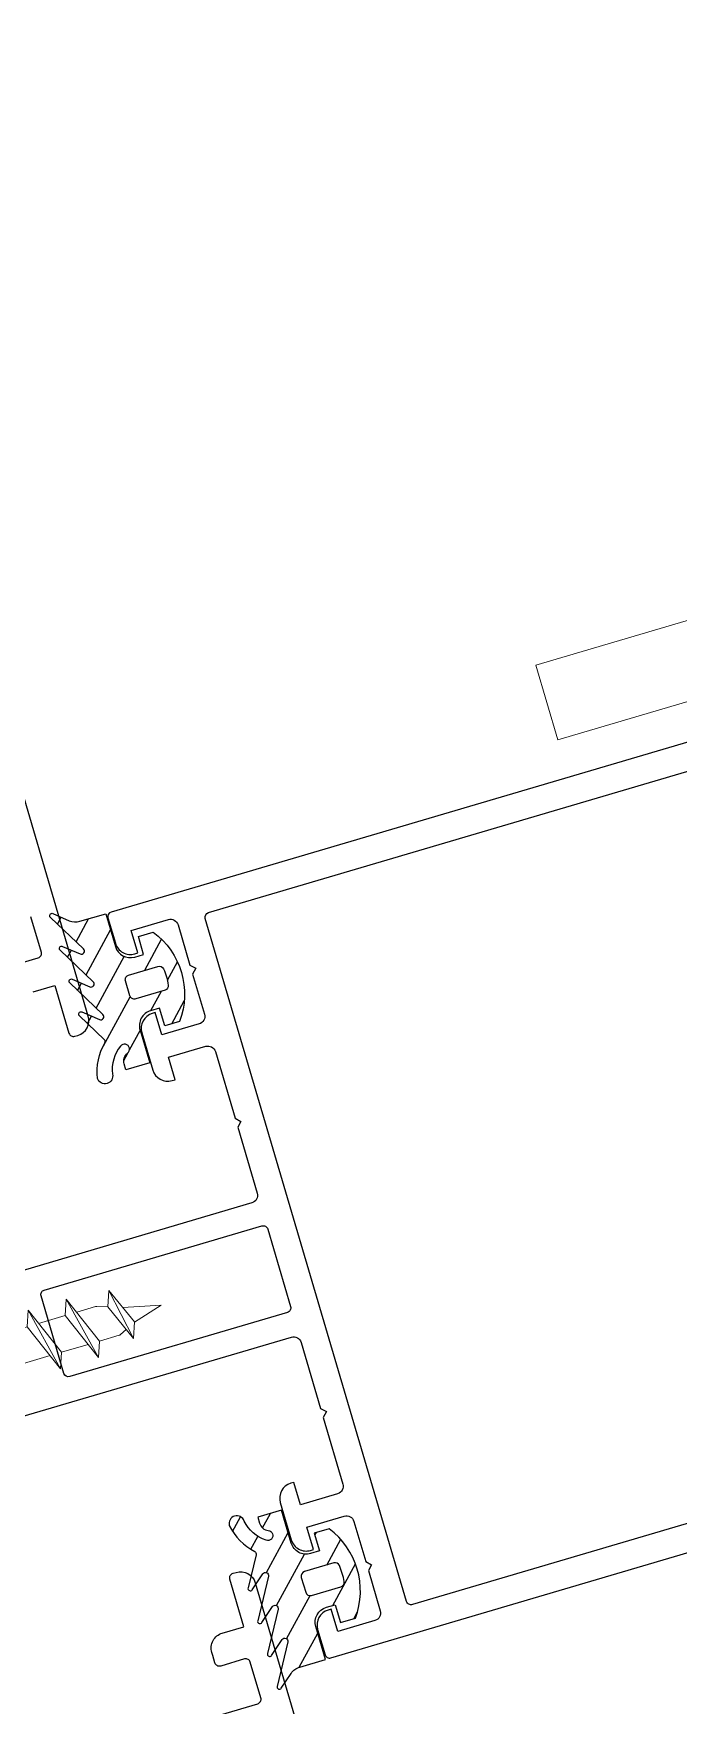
# Model space of a CAD drawing. Header units: millimetres. Extents: x 62878 to 70819, y -67946 to -61850.
# Drawn here: x 63457.33 to 63461.48, y -64829.7 to -64818.94 of the extents above; entities that cross this region are included whole.
import ezdxf

# ---------------------------------------------------------------- set-up
doc = ezdxf.new("R2010")
doc.units = ezdxf.units.MM
doc.layers.add('Dog_dos_yeni', color=63, linetype='Continuous', lineweight=5)
doc.layers.add('DOGRAMA', color=171, linetype='Continuous', lineweight=0)
pattern_1 = [(61.42665841833924, (63497.25407526573, -64930.2264109362), (0.1394151397588898, -0.07592747398675415), [])]

# ---------------------------------------------------------------- blocks, each defined once
blk = doc.blocks.new('a2we')
at = {"lineweight": 5, "ltscale": 0.5}
for p, q in [((-196.0144480926461, -415.2868589025547), (-196.5925912144022, -417.2488821181558)), ((-196.0144480926461, -415.2868589025547), (-195.4639709594615, -417.7110762494052)), ((-197.5747968978259, -417.6063757508618), (-196.5747276986959, -417.2423803302317)), ((-196.5747276986959, -417.2423803302317), (-194.1582851917165, -418.2620245979042)), ((-194.1582851917165, -418.2620245979042), (-197.5747968978259, -417.6063757508618)), ((-195.1583543907882, -418.6260200186506), (-197.5747968978259, -417.6063757508618)), ((-196.8896500078097, -417.895480952812), (-197.0961171580722, -418.3448917148726)), ((-194.1582851917165, -418.2620245979042), (-195.1583543907882, -418.6260200186506)), ((-197.1143788935161, -419.7428166739272), (-197.1143788935161, -418.4283854465556)), ((-195.1583543907882, -418.6260200186506), (-194.9264251741961, -419.2953524503964)), ((-194.9154016761394, -420.634479622855), (-194.9154016761394, -419.3608343693425)), ((-198.1144480926461, -420.1068120946153), (-197.1143788935161, -419.7428166739268)), ((-194.9154016761721, -421.4039929561312), (-198.1144480926461, -420.1068120946153)), ((-193.9153324771005, -421.0399975355008), (-198.1144480926461, -420.1068120946153)), ((-197.1143788935161, -419.7428166739268), (-193.9153324771005, -421.0399975355008)), ((-197.1143788935161, -419.7428166739268), (-193.9153324771005, -421.0399975355008)), ((-197.1143788935161, -422.2969096404012), (-197.1143788935162, -420.512330007273)), ((-193.9153324771005, -421.0399975355008), (-194.9154016761721, -421.4039929561312)), ((-194.9154016761721, -423.1885725893157), (-194.9154016761721, -421.4039929561312)), ((-198.1144480926461, -422.6609050610894), (-197.1143788935161, -422.2969096404012)), ((-197.1143788935161, -422.2969096404012), (-193.9153324771005, -423.594090501975)), ((-197.1143788935161, -422.2969096404012), (-193.9153324771005, -423.594090501975)), ((-194.9154016761721, -423.9580859226053), (-198.1144480926461, -422.6609050610894)), ((-193.9153324771005, -423.594090501975), (-198.1144480926461, -422.6609050610894)), ((-197.1143788935161, -424.8510026068752), (-197.1143788935162, -423.0664229737469)), ((-193.9153324771005, -423.594090501975), (-194.9154016761721, -423.9580859226053)), ((-194.9154016761721, -425.7426655557898), (-194.9154016761721, -423.9580859226053)), ((-198.1144480926461, -425.2149980275636), (-197.1143788935161, -424.8510026068752)), ((-194.9154016761721, -426.5121788890793), (-198.1144480926461, -425.2149980275636)), ((-193.9153324771005, -426.1481834684492), (-198.1144480926461, -425.2149980275636)), ((-197.1143788935161, -424.8510026068752), (-193.9153324771005, -426.1481834684492)), ((-197.1143788935161, -424.8510026068752), (-193.9153324771005, -426.1481834684492)), ((-197.1143788935161, -427.3050955733496), (-197.1143788935162, -425.6205159402211)), ((-193.9153324771005, -426.1481834684492), (-194.9154016761721, -426.5121788890793)), ((-194.9154016761721, -428.1967585222638), (-194.9154016761721, -426.5121788890793)), ((-198.1144480926461, -427.669090994038), (-197.1143788935161, -427.3050955733496)), ((-194.9154016761721, -428.9662718555534), (-198.1144480926461, -427.669090994038)), ((-193.9153324771005, -428.6022764349236), (-198.1144480926461, -427.669090994038)), ((-197.1143788935161, -427.3050955733496), (-193.9153324771005, -428.6022764349236)), ((-197.1143788935161, -427.3050955733496), (-193.9153324771005, -428.6022764349236)), ((-197.1143788935161, -429.5591885398237), (-197.1143788935161, -428.0237477951896)), ((-193.9153324771005, -428.6022764349236), (-194.9154016761721, -428.9662718555534)), ((-194.9154016761721, -430.450851488738), (-194.9154016761721, -428.9662718555534)), ((-198.1144480926461, -429.9231839605702), (-197.1143788935161, -429.5591885398237)), ((-194.9154016761721, -431.2203648220857), (-198.1144480926461, -429.9231839605702)), ((-193.9153324771005, -430.8563694013976), (-198.1144480926461, -429.9231839605702)), ((-197.1143788935161, -429.5591885398237), (-193.9153324771005, -430.8563694013976)), ((-197.1143788935161, -429.5591885398237), (-193.9153324771005, -430.8563694013976)), ((-197.1143788935161, -431.8132815063559), (-197.1143788935161, -430.2778407616635)), ((-193.9153324771005, -430.8563694013976), (-194.9154016761721, -431.2203648220857)), ((-194.9154016761721, -432.7049444552304), (-194.9154016761721, -431.2203648220857)), ((-198.1144480926461, -432.177276926986), (-197.1143788935161, -431.8132815063559)), ((-194.9154016761721, -433.4744577885599), (-198.1144480926461, -432.177276926986)), ((-193.9153324771005, -433.1104623678716), (-198.1144480926461, -432.177276926986)), ((-197.1143788935161, -431.8132815063559), (-193.9153324771005, -433.1104623678716)), ((-197.1143788935161, -431.8132815063559), (-193.9153324771005, -433.1104623678716)), ((-197.1143788935161, -434.0673744728301), (-197.1143788935161, -432.5319337281958)), ((-193.9153324771005, -433.1104623678716), (-194.9154016761721, -433.4744577885599)), ((-198.1144480926461, -434.4313698935184), (-197.1143788935161, -434.0673744728301)), ((-194.9154016761721, -435.7285507550341), (-198.1144480926461, -434.4313698935184)), ((-193.9153324771005, -435.364555334404), (-198.1144480926461, -434.4313698935184)), ((-197.1143788935161, -434.0673744728301), (-193.9153324771005, -435.364555334404)), ((-197.1143788935161, -434.0673744728301), (-193.9153324771005, -435.364555334404)), ((-194.9154016761721, -434.9590374217446), (-194.9154016761721, -433.4744577885599)), ((-197.1143788935161, -436.3642339800811), (-197.1143788935161, -434.7860266946118)), ((-193.9153324771005, -435.364555334404), (-194.9154016761721, -435.7285507550341)), ((-198.1144480926461, -436.7282294008277), (-197.1143788935161, -436.3642339800811)), ((-197.1143788935161, -436.3642339800811), (-193.9153324771005, -437.6614148416551)), ((-197.1143788935161, -436.3642339800811), (-193.9153324771005, -437.6614148416551)), ((-194.9154016761721, -437.2558969289955), (-194.9154016761721, -435.7285507550341)), ((-194.9154016761721, -438.0254102623434), (-198.1144480926461, -436.7282294008277)), ((-193.9153324771005, -437.6614148416551), (-198.1144480926461, -436.7282294008277)), ((-197.1143788935161, -438.6610934873901), (-197.1143788935161, -437.1337473134849)), ((-193.9153324771005, -437.6614148416551), (-194.9154016761721, -438.0254102623434)), ((-198.1144480926461, -439.0250889080787), (-197.1143788935161, -438.6610934873901)), ((-197.1143788935161, -438.6610934873901), (-193.9153324771005, -439.9582743489061)), ((-197.1143788935161, -438.6610934873901), (-193.9153324771005, -439.9582743489061)), ((-194.9154016761721, -439.5527564362646), (-194.9154016761721, -438.0254102623434)), ((-194.9154016761721, -440.3222697695944), (-198.1144480926461, -439.0250889080787)), ((-193.9153324771005, -439.9582743489061), (-198.1144480926461, -439.0250889080787)), ((-197.1143788935161, -440.9579529946993), (-197.1143788935161, -439.430606820736)), ((-193.9153324771005, -439.9582743489061), (-194.9154016761721, -440.3222697695944)), ((-194.9154016761721, -441.849615943574), (-194.9154016761721, -440.3222697695944)), ((-198.1144480926461, -441.3219484153295), (-197.1143788935161, -440.9579529946993)), ((-194.9154016761721, -442.6191292769035), (-198.1144480926461, -441.3219484153295)), ((-193.9153324771005, -442.2551338562151), (-198.1144480926461, -441.3219484153295)), ((-197.1143788935161, -440.9579529946993), (-193.9153324771005, -442.2551338562151)), ((-197.1143788935161, -443.2537258831643), (-197.1143788935161, -441.7274663280053)), ((-193.9153324771005, -442.2551338562151), (-194.9154016761721, -442.6191292769035)), ((-194.9154016761721, -444.1453888320787), (-194.9154016761721, -442.6191292769035)), ((-198.1144480926461, -443.6177213039109), (-197.1143788935161, -443.2537258831643)), ((-194.9154016761721, -444.9149021654266), (-198.1144480926461, -443.6177213039109)), ((-193.9153324771005, -444.5509067447383), (-198.1144480926461, -443.6177213039109)), ((-197.1143788935161, -443.2537258831643), (-193.9153324771005, -444.5509067447383)), ((-197.1143788935161, -445.5538642814245), (-197.1143788935161, -444.0232392165685)), ((-193.9153324771005, -444.5509067447383), (-194.9154016761721, -444.9149021654266)), ((-194.9154016761721, -446.4455272302989), (-194.9154016761721, -444.9149021654266)), ((-198.1144480926461, -445.9178597020545), (-197.1143788935161, -445.5538642814245)), ((-193.9153324771005, -446.8510451429402), (-198.1144480926461, -445.9178597020545)), ((-194.9154016761721, -447.2150405636282), (-198.1144480926461, -445.9178597020545)), ((-197.1143788935161, -445.5538642814245), (-193.9153324771005, -446.8510451429402)), ((-197.1143788935161, -445.5538642814245), (-193.9153324771005, -446.8510451429402)), ((-197.1143788935161, -447.8540026795677), (-197.1143788935161, -446.3233776147298)), ((-193.9153324771005, -446.8510451429402), (-194.9154016761721, -447.2150405636282)), ((-194.9154016761721, -448.7456656284821), (-194.9154016761721, -447.2150405636282)), ((-197.1143788935161, -447.8540026795677), (-198.1144480926461, -448.2179981003141)), ((-194.9154016761721, -449.5151789618299), (-198.1144480926461, -448.2179981003141)), ((-198.1144480926461, -448.2179981003141), (-193.9153324771005, -449.1511835411412)), ((-193.9153324771005, -449.1511835411412), (-197.1143788935161, -447.8540026795677)), ((-197.1143788935161, -450.1541410778275), (-197.1143788935161, -448.6235160129718)), ((-193.9153324770423, -449.1511835411412), (-194.9154016761721, -449.5151789618299)), ((-198.1144480926461, -450.5181364984577), (-197.1143788935161, -450.1541410778275)), ((-194.9154016761721, -451.8153173600317), (-198.1144480926461, -450.5181364984577)), ((-193.9153324770423, -451.4513219393434), (-198.1144480926461, -450.5181364984577)), ((-197.1143788935161, -450.1541410778275), (-193.9153324770423, -451.4513219393434)), ((-194.9154016761723, -451.0458040266858), (-194.9154016761721, -449.5151789618299)), ((-197.1143788935161, -453.2868589025547), (-197.1143788935162, -450.9236544111328)), ((-193.9153324770423, -451.4513219393434), (-194.9154016761721, -451.8153173600317)), ((-194.9154016761721, -453.2868589025547), (-194.9154016761721, -451.8153173600317)), ((-192.7980524524961, -453.2868589025547), (-199.230843732796, -453.2868589025547)), ((-199.230843732796, -454.5827171301502), (-199.230843732796, -453.2868589025547)), ((-192.7980524524961, -454.5827171301502), (-192.7980524524961, -453.2868589025547))]:
    blk.add_line(p, q, dxfattribs=at)
blk.add_lwpolyline([(-196.4690204826777, -455.6637351848848), (-196.1125089353335, -455.3998333582319), (-195.9163872499585, -455.3998333582319), (-195.5598757026143, -455.6637351848848)], dxfattribs=at)
for centre, radius, start, end in [((-196.9143788935627, -418.4283854465556), 0.2, 155.3251238657465, 180), ((-195.115401676151, -419.3608343693425), 0.2, 0, 19.11162363728389), ((-195.6603624057317, -449.5292358589606), 6.187568978619671, 234.757305859688, 262.4904896380407), ((-196.3685337795604, -449.5292358589606), 6.187568978619673, 277.5095103619591, 305.2426941403116)]:
    blk.add_arc(centre, radius, start, end, dxfattribs=at)

msp = doc.modelspace()

# ---------------------------------------------------------------- hatches: boundary and pattern name
at = {"layer": 'DOGRAMA', "lineweight": -2}
h = msp.add_hatch(dxfattribs=at)
h.set_pattern_fill('ANSI31', color=256, scale=0.05, angle=433.5057849383392, style=0)
h.set_pattern_definition(pattern_1)
edge = h.paths.add_edge_path()
edge.add_arc((63457.60366158809, -64824.5592801032), 0.0999999999714137, 246.426658423273, 286.4266584243263)
edge.add_line((63457.63194036541, -64824.65519835353), (63457.7979537374, -64824.60625401647))
edge.add_line((63457.7979537374, -64824.60625401647), (63457.86016704753, -64824.81727416728))
edge.add_arc((63457.9560852979, -64824.78899538994), 0.1000000000091874, 196.4266584264292, 286.4266584264291)
edge.add_line((63457.98436407523, -64824.88491364032), (63458.04191502539, -64824.8679463739))
edge.add_line((63458.04191502539, -64824.8679463739), (63458.0079804926, -64824.75284447351))
edge.add_line((63458.0079804926, -64824.75284447351), (63458.10389874299, -64824.72456569622))
edge.add_arc((63457.80506207349, -64825.12543555655), 0.4999999999627844, -20.443239227398124, 53.2965560641299, ccw=False)
edge.add_line((63458.27357140688, -64825.30007519838), (63458.17765315652, -64825.32835397568))
edge.add_line((63458.17765315652, -64825.32835397568), (63458.14371862374, -64825.21325207525))
edge.add_line((63458.14371862374, -64825.21325207525), (63458.0861676735, -64825.23021934163))
edge.add_arc((63458.11444645082, -64825.32613759196), 0.09999999997017747, 106.4266584243263, 196.4266584283249)
edge.add_line((63458.01852820048, -64825.35441636929), (63458.08074151056, -64825.5654365201))
edge.add_line((63458.08074151056, -64825.5654365201), (63457.9277758757, -64825.61053410174))
edge.add_line((63457.9277758757, -64825.61053410174), (63457.91661158566, -64825.57266615734))
edge.add_arc((63457.97895844841, -64825.55428495208), 0.06500000001582303, 128.0173229077858, 196.4266584218631, ccw=False)
edge.add_arc((63457.91879155775, -64825.47732281758), 0.03268943072354804, 308.0173228869622, 501.8569375212374)
edge.add_arc((63458.0820801876, -64825.60893269063), 0.2424115900338167, 141.2291917816085, 186.7359641881014)
edge.add_arc((63457.79299877807, -64825.65024014876), 0.0500279772529577, -162.60118292981838, 14.912053362181723, ccw=False)
edge.add_arc((63458.1145933775, -64825.62260888513), 0.3717812401163939, 149.9266375039093, 186.578157994363, ccw=False)
edge.add_arc((63457.7743106273, -64825.42882729729), 0.01999999999529629, 338.0409955219306, 406.4266584097233)
edge.add_line((63457.78809627787, -64825.41433744435), (63457.62868012532, -64825.26266886761))
edge.add_arc((63457.63901936323, -64825.2518014779), 0.01499999999021378, 66.42665848561222, 226.4266584741841, ccw=False)
edge.add_line((63457.64501820261, -64825.23805324435), (63457.7578670219, -64825.28729316598))
edge.add_arc((63457.76586547444, -64825.2689621879), 0.02000000000577705, 246.4266584103506, 406.4266584089893)
edge.add_line((63457.77965112501, -64825.25447233496), (63457.56646681522, -64825.05164871681))
edge.add_arc((63457.57680605316, -64825.0407813271), 0.01500000000500317, 66.42665839483561, 226.4266583744867, ccw=False)
edge.add_line((63457.58280489257, -64825.02703309355), (63457.69565371179, -64825.07627301516))
edge.add_arc((63457.70365216432, -64825.05794203711), 0.01999999998286092, 246.4266584044472, 406.4266584111911)
edge.add_line((63457.71743781487, -64825.04345218418), (63457.50425350514, -64824.840628566))
edge.add_arc((63457.51459274307, -64824.8297611763), 0.01499999999998798, 66.42665844578119, 226.4266583946219, ccw=False)
edge.add_line((63457.52059158246, -64824.81601294274), (63457.6334404017, -64824.86525286439))
edge.add_arc((63457.64143885424, -64824.84692188631), 0.02000000000577705, 246.4266584103506, 406.4266584240908)
edge.add_line((63457.65522450481, -64824.83243203336), (63457.44204019505, -64824.62960841521))
edge.add_arc((63457.452379433, -64824.61874102551), 0.01500000001503355, 66.42665836936283, 226.4266583342163, ccw=False)
edge.add_line((63457.45837827241, -64824.60499279195), (63457.56366932546, -64824.65093499354))
edge = h.paths.add_edge_path(flags=16)
edge.add_line((63458.1793272096, -64825.09849844674), (63457.99074612091, -64825.15409623539))
edge.add_arc((63457.98226248773, -64825.1253207603), 0.02999999997646968, 196.426658403563, 286.426658403563, ccw=False)
edge.add_line((63457.95348701264, -64825.13380439348), (63457.92520823536, -64825.03788614312))
edge.add_arc((63457.95398371045, -64825.02940250988), 0.03000000000196662, 106.4266585195931, 196.4266585195931, ccw=False)
edge.add_line((63457.94550007721, -64825.00062703478), (63458.1340811659, -64824.94502924614))
edge.add_arc((63458.14256479908, -64824.97380472125), 0.02999999999740659, 24.193092565698407, 106.42665839177411, ccw=False)
edge.add_arc((63457.80506207354, -64825.12543555658), 0.3999999999481257, 8.660224259966526, 24.19309259614721, ccw=False)
edge.add_arc((63458.17084357639, -64825.06972297162), 0.03000000000968711, -73.573341572169, 8.660224263755879, ccw=False)
h = msp.add_hatch(dxfattribs=at)
h.set_pattern_fill('ANSI31', color=256, scale=0.05, angle=433.5057849383392, style=0)
h.set_pattern_definition(pattern_1)
edge = h.paths.add_edge_path()
edge.add_arc((63459.07415800846, -64829.5470291222), 0.09999999995363479, 106.42665840551189, 146.4266584056851, ccw=False)
edge.add_line((63459.04587923118, -64829.45111087187), (63459.21189260319, -64829.40216653478))
edge.add_line((63459.21189260319, -64829.40216653478), (63459.14967929306, -64829.19114638399))
edge.add_arc((63459.24559754346, -64829.1628676067), 0.100000000024758, 106.42665840172029, 196.4266583977216, ccw=False)
edge.add_line((63459.21731876617, -64829.0669493563), (63459.27486971636, -64829.04998208991))
edge.add_line((63459.27486971636, -64829.04998208991), (63459.30880424914, -64829.16508399033))
edge.add_line((63459.30880424914, -64829.16508399033), (63459.40472249948, -64829.13680521303))
edge.add_arc((63458.93621316607, -64828.96216557119), 0.4999999999887317, 339.556760771913, 413.2965560631212)
edge.add_line((63459.2350498356, -64828.56129571084), (63459.13913158527, -64828.58957448816))
edge.add_line((63459.13913158527, -64828.58957448816), (63459.173066118, -64828.7046763886))
edge.add_line((63459.173066118, -64828.7046763886), (63459.1155151678, -64828.72164365501))
edge.add_arc((63459.08723639048, -64828.62572540466), 0.09999999998619297, 196.4266584259671, 286.42665842596716, ccw=False)
edge.add_line((63458.99131814013, -64828.65400418198), (63458.92910483003, -64828.44298403113))
edge.add_line((63458.92910483003, -64828.44298403113), (63458.7761391952, -64828.48808161277))
edge.add_line((63458.7761391952, -64828.48808161277), (63458.78730348522, -64828.52594955718))
edge.add_arc((63458.84965034798, -64828.50756835192), 0.06500000002772341, 196.4266584120839, 264.8359939259203)
edge.add_arc((63458.84085762172, -64828.60486127481), 0.03268943070694941, -109.00362068823728, 84.83599394001732, ccw=False)
edge.add_arc((63458.90663315712, -64828.40571832542), 0.2424115900870998, 206.1173526447685, 251.62412505102668, ccw=False)
edge.add_arc((63458.64137791653, -64828.5278413159), 0.05002797725268088, 17.94126349216009, 195.4544997994132)
edge.add_arc((63458.92652705622, -64828.37659138626), 0.3717812400861514, 206.2751588409734, 242.9266793311625)
edge.add_arc((63458.7457930035, -64828.7239800102), 0.01999999999466262, -13.57334151987402, 54.812321377065814, ccw=False)
edge.add_line((63458.76523440953, -64828.7286738073), (63458.71359364535, -64828.94256653353))
edge.add_arc((63458.72817469989, -64828.94608688136), 0.01500000000857648, 166.4266584780325, 326.4266584541388)
edge.add_line((63458.74067237936, -64828.95438194061), (63458.80876022774, -64828.85179797119))
edge.add_arc((63458.82542380036, -64828.8628580502), 0.0200000000024329, -13.57334159602982, 146.4266584079292, ccw=False)
edge.add_line((63458.8448652064, -64828.86755184733), (63458.77580695543, -64829.1535866843))
edge.add_arc((63458.79038800998, -64829.15710703215), 0.01500000001906441, 166.4266584305232, 326.4266584385655)
edge.add_line((63458.80288568947, -64829.16540209141), (63458.87097353786, -64829.06281812197))
edge.add_arc((63458.88763711046, -64829.07387820098), 0.01999999998827002, -13.573341630967377, 146.4266583559818, ccw=False)
edge.add_line((63458.90707851647, -64829.07857199812), (63458.83802026552, -64829.36460683511))
edge.add_arc((63458.85260132007, -64829.36812718296), 0.01500000002613715, 166.4266584370458, 326.4266584385655)
edge.add_line((63458.86509899956, -64829.37642224222), (63458.93318684793, -64829.27383827278))
edge.add_arc((63458.94985042055, -64829.28489835178), 0.01999999999840927, -13.573341575767813, 146.4266584252961, ccw=False)
edge.add_line((63458.96929182659, -64829.28959214891), (63458.90023357559, -64829.57562698591))
edge.add_arc((63458.91481463013, -64829.57914733376), 0.01500000001199166, 166.4266584240007, 326.426658392458)
edge.add_line((63458.9273123096, -64829.58744239302), (63458.99084014541, -64829.4917287272))
edge = h.paths.add_edge_path(flags=16)
edge.add_line((63459.26523225856, -64828.78175926083), (63459.07665116984, -64828.8373570495))
edge.add_arc((63459.08513480305, -64828.86613252456), 0.029999999956784, 106.426658472597, 196.426658472597)
edge.add_line((63459.05635932799, -64828.87461615777), (63459.08463810527, -64828.97053440812))
edge.add_arc((63459.1134135804, -64828.96205077496), 0.03000000001217085, 196.4266583399987, 286.4266583439283)
edge.add_line((63459.12189721356, -64828.99082625008), (63459.31047830223, -64828.93522846141))
edge.add_arc((63459.30199466903, -64828.90645298632), 0.02999999998756376, 286.4266584262911, 368.6602242562954)
edge.add_arc((63458.93621316607, -64828.96216557116), 0.4000000000161865, 8.66022424056783, 24.19309257695478)
edge.add_arc((63459.27371589174, -64828.81053473592), 0.02999999997628052, 24.19309256441232, 106.426658403563)

# ---------------------------------------------------------------- linework, layer by layer
at = {"layer": 'Dog_dos_yeni'}
msp.add_lwpolyline([(63473.47975156137, -64831.45101952153), (63468.67235941764, -64815.14491695911), (63468.19276816573, -64815.28631084567), (63469.67740397487, -64820.32201898997), (63460.56517018997, -64823.00850283499), (63460.7065640766, -64823.4880940868), (63469.81879786148, -64820.8016102418), (63471.37413061383, -64826.07711401199), (63462.26189682895, -64828.76359785702), (63462.40329071554, -64829.24318910883), (63471.51552450042, -64826.55670526385), (63473.00016030952, -64831.59241340813), (63473.47975156137, -64831.45101952153)], close=True, dxfattribs=at)
at = {"layer": 'DOGRAMA', "lineweight": -2, "ltscale": 0.5}
for points in [[(63467.94235432229, -64821.61546504726), (63457.83257073357, -64824.59604817635, 0.4142135623732619), (63457.81227889167, -64824.63330728466), (63457.86035281313, -64824.7963683103, 0.4142135623730951), (63457.98454984082, -64824.86400778334), (63458.00373349086, -64824.85835202786), (63457.9613153249, -64824.7144746523), (63458.20111095082, -64824.64377770902, -0.4142135623730951), (63458.26320946463, -64824.67759744557), (63458.33956216341, -64824.93657672152), (63458.37682127173, -64824.95686856346), (63458.35652942978, -64824.99412767174), (63458.43288212854, -64825.25310694774, -0.4142135623730951), (63458.39906239203, -64825.31520546158), (63458.15926676612, -64825.38590240489), (63458.11684860013, -64825.24202502932), (63458.09766495004, -64825.24768078477, 0.4142135623728953), (63458.03002547702, -64825.37187781247), (63458.1007224203, -64825.61167343841, 0.4142135623729619), (63458.22491944799, -64825.67931291142), (63458.24410309803, -64825.67365715596), (63458.20168493209, -64825.52977978045), (63458.44148055795, -64825.45908283716, -0.4142135623731395), (63458.50357907183, -64825.49290257365), (63458.62994534145, -64825.92152193544), (63458.66720444972, -64825.94181377735), (63458.64691260784, -64825.97907288566), (63458.77222745632, -64826.40412595218, -0.4142135623730951), (63458.73840771981, -64826.46622446601), (63457.01187921319, -64826.97524245767)], [(63457.33205738937, -64825.10850441082), (63457.47113885242, -64825.06750018375), (63457.56163093985, -64825.37443858491, 0.4142135623730951), (63457.59889004811, -64825.39473042682), (63457.6180736982, -64825.38907467136, 0.4142135623730951), (63457.68571317128, -64825.26487764368), (63457.04095704848, -64823.07794153532, 0.4142135623730951)], [(63457.31424903643, -64824.62375410134), (63457.38211810205, -64824.85395790225, -0.4142135623730951), (63457.3618262601, -64824.89121701053), (63457.20835705955, -64824.93646305423, 0.4142135623730951)], [(63457.26638820903, -64827.83850671099), (63458.99291671566, -64827.32948871929, -0.4142135623730951), (63459.0550152295, -64827.36330845584), (63459.18033007801, -64827.78836152233), (63459.21758918632, -64827.80865336421), (63459.1972973444, -64827.84591247253), (63459.323663614, -64828.27453183432, -0.4142135623730951), (63459.28984387748, -64828.33663034816), (63459.05004825155, -64828.40732729145), (63459.00763008559, -64828.26344991592), (63458.98844643552, -64828.26910567137, 0.4142135623729619), (63458.92080696245, -64828.39330269903), (63458.99150390575, -64828.63309832496, 0.4142135623728953), (63459.11570093343, -64828.700737798), (63459.1348845835, -64828.69508204256), (63459.09246641753, -64828.55120466698), (63459.33226204344, -64828.48050772373, -0.4142135623730951), (63459.39436055726, -64828.51432746023), (63459.47071325604, -64828.77330673621), (63459.50797236434, -64828.79359857812), (63459.48768052244, -64828.83085768647), (63459.56403322117, -64829.08983696243, -0.4142135623730951), (63459.53021348469, -64829.15193547629), (63459.29041785872, -64829.22263241958), (63459.24799969277, -64829.07875504401), (63459.22881604271, -64829.08441079948, 0.4142135623728953), (63459.16117656965, -64829.20860782717), (63459.20925049106, -64829.37166885279, 0.4142135623729288), (63459.24650959936, -64829.3919606947), (63469.35629318808, -64826.4113775656, 0.4142135623729288)], [(63457.88852131002, -64829.94870821908), (63458.77576512592, -64829.68712952889, 0.4142135623730951), (63458.79605696781, -64829.64987042059), (63458.72818790224, -64829.41966661971, 0.4142135623730951), (63458.69092879395, -64829.3993747778), (63458.53745959338, -64829.44462082151, -0.4142135623730951), (63458.50020048505, -64829.42432897958), (63458.48606109639, -64829.37636985441), (63458.48040534093, -64829.35718620435, -0.4142135623730951), (63458.54804481399, -64829.23298917664), (63458.68712627704, -64829.19198494953), (63458.59663418961, -64828.88504654836, -0.4142135623730951), (63458.61692603154, -64828.84778744004), (63458.63610968157, -64828.84213168459, -0.4142135623730951), (63458.76030670928, -64828.90977115765), (63459.40506283209, -64831.09670726601, -0.4142135623730951)]]:
    msp.add_lwpolyline(points, format="xyb", dxfattribs=at)
msp.add_lwpolyline([(63465.69121811263, -64822.46680855345), (63466.02693198894, -64822.36783283285), (63467.8206032708, -64821.83901969704, -0.4142135623730953), (63467.8578623791, -64821.85931153897), (63469.15303038019, -64826.25236740582, -0.4142135623730951), (63469.13273853825, -64826.2896265141), (63467.33906725636, -64826.8184396499), (63467.00335338006, -64826.91741537051), (63459.77111730242, -64829.04963518017, -0.4142135623730951), (63459.73385819413, -64829.02934333822), (63458.43869019305, -64824.63628747141, -0.4142135623722071), (63458.45898203497, -64824.5990283631)], format="xyb", close=True, dxfattribs=at)
at = {"layer": 'DOGRAMA', "lineweight": -2}
for points in [[(63457.56366932546, -64824.65093499354, 0.176326980708443), (63457.63194036541, -64824.65519835353), (63457.7979537374, -64824.60625401647), (63457.86016704753, -64824.81727416728, 0.4142135623726288), (63457.98436407523, -64824.88491364032), (63458.04191502539, -64824.8679463739), (63458.0079804926, -64824.75284447351), (63458.10389874299, -64824.72456569622, -0.3333333333332321), (63458.27357140688, -64825.30007519838), (63458.17765315652, -64825.32835397568), (63458.14371862374, -64825.21325207525), (63458.0861676735, -64825.23021934163, 0.4142135623730951), (63458.01852820048, -64825.35441636929), (63458.08074151056, -64825.5654365201), (63457.9277758757, -64825.61053410174), (63457.91661158566, -64825.57266615734, -0.3076847592325163), (63457.93892496818, -64825.50307635454, 1.128701775594264), (63457.89308226696, -64825.45713293775, 0.2012120834862478), (63457.84134191134, -64825.63736614496, -0.9785310008383128), (63457.74525975577, -64825.66519956909, -0.1612998685773607), (63457.79285966031, -64825.43630615911, 0.3075716929248266), (63457.78809627787, -64825.41433744435), (63457.62868012532, -64825.26266886761, -0.8390996311771568), (63457.64501820261, -64825.23805324435), (63457.7578670219, -64825.28729316598, 0.8390996311749109), (63457.77965112501, -64825.25447233496), (63457.56646681522, -64825.05164871681, -0.8390996311813727), (63457.58280489257, -64825.02703309355), (63457.69565371179, -64825.07627301516, 0.8390996311751685), (63457.71743781487, -64825.04345218418), (63457.50425350514, -64824.840628566, -0.8390996311750223), (63457.52059158246, -64824.81601294274), (63457.6334404017, -64824.86525286439, 0.8390996311790603), (63457.65522450481, -64824.83243203336), (63457.44204019505, -64824.62960841521, -0.8390996311813727), (63457.45837827241, -64824.60499279195)], [(63458.1793272096, -64825.09849844674), (63457.99074612091, -64825.15409623539, -0.414213562374205), (63457.95348701264, -64825.13380439348), (63457.92520823536, -64825.03788614312, -0.4142135623730951), (63457.94550007721, -64825.00062703478), (63458.1340811659, -64824.94502924614, -0.3750467088372598), (63458.16992988493, -64824.96151032922, -0.0678788880673013), (63458.2005015361, -64825.06520573499, -0.3750467088370437)], [(63458.99084014541, -64829.4917287272, -0.176326980708443), (63459.04587923118, -64829.45111087187), (63459.21189260319, -64829.40216653478), (63459.14967929306, -64829.19114638399, -0.4142135623726288), (63459.21731876617, -64829.0669493563), (63459.27486971636, -64829.04998208991), (63459.30880424914, -64829.16508399033), (63459.40472249948, -64829.13680521303, 0.3333333333332321), (63459.2350498356, -64828.56129571084), (63459.13913158527, -64828.58957448816), (63459.173066118, -64828.7046763886), (63459.1155151678, -64828.72164365501, -0.4142135623730951), (63458.99131814013, -64828.65400418198), (63458.92910483003, -64828.44298403113), (63458.7761391952, -64828.48808161277), (63458.78730348522, -64828.52594955718, 0.3076847592325163), (63458.84379989719, -64828.57230452597, -1.128701775594264), (63458.83021303092, -64828.63576906617, -0.2012120834862478), (63458.68897317352, -64828.51243060469, 0.9785310008383128), (63458.59315883232, -64828.54117242337, 0.1612998685773607), (63458.75731813504, -64828.70763463339, -0.3075716929248266), (63458.76523440953, -64828.7286738073), (63458.71359364535, -64828.94256653353, 0.8390996311771568), (63458.74067237936, -64828.95438194061), (63458.80876022774, -64828.85179797119, -0.8390996311749109), (63458.8448652064, -64828.86755184733), (63458.77580695543, -64829.1535866843, 0.8390996311813727), (63458.80288568947, -64829.16540209141), (63458.87097353786, -64829.06281812197, -0.8390996311751685), (63458.90707851647, -64829.07857199812), (63458.83802026552, -64829.36460683511, 0.8390996311750223), (63458.86509899956, -64829.37642224222), (63458.93318684793, -64829.27383827278, -0.8390996311790603), (63458.96929182659, -64829.28959214891), (63458.90023357559, -64829.57562698591, 0.8390996311813727), (63458.9273123096, -64829.58744239302)], [(63459.26523225856, -64828.78175926083), (63459.07665116984, -64828.8373570495, 0.414213562374205), (63459.05635932799, -64828.87461615777), (63459.08463810527, -64828.97053440812, 0.4142135623730951), (63459.12189721356, -64828.99082625008), (63459.31047830223, -64828.93522846141, 0.3750467088372598), (63459.33165262872, -64828.9019357497, 0.0678788880673013), (63459.30108097758, -64828.79824034389, 0.3750467088370437)]]:
    msp.add_lwpolyline(points, format="xyb", close=True, dxfattribs=at)
at = {"layer": 'DOGRAMA', "lineweight": -2, "ltscale": 5}
msp.add_lwpolyline([(63457.40243095824, -64827.02690805994), (63458.8028374136, -64826.61403791113, -0.4142135623730951), (63458.84009652188, -64826.63432975303), (63458.98714616392, -64827.13310465495, -0.4142135623730951), (63458.96685432203, -64827.17036376325), (63457.56644786665, -64827.58323391204, -0.4142135623730951), (63457.52918875833, -64827.56294207014), (63457.38213911631, -64827.06416716824, -0.4142135623730951)], format="xyb", close=True, dxfattribs=at)

# ---------------------------------------------------------------- block references
at = {"layer": 'DOGRAMA', "linetype": 'ByBlock', "lineweight": -2, "xscale": -0.09999999999204405, "yscale": 0.09999999999854481, "zscale": 0.1, "rotation": 286.4266584109327}
msp.add_blockref('a2we', (63492.44562929139, -64796.57781967636), dxfattribs=at)

doc.saveas('drawing.dxf')
